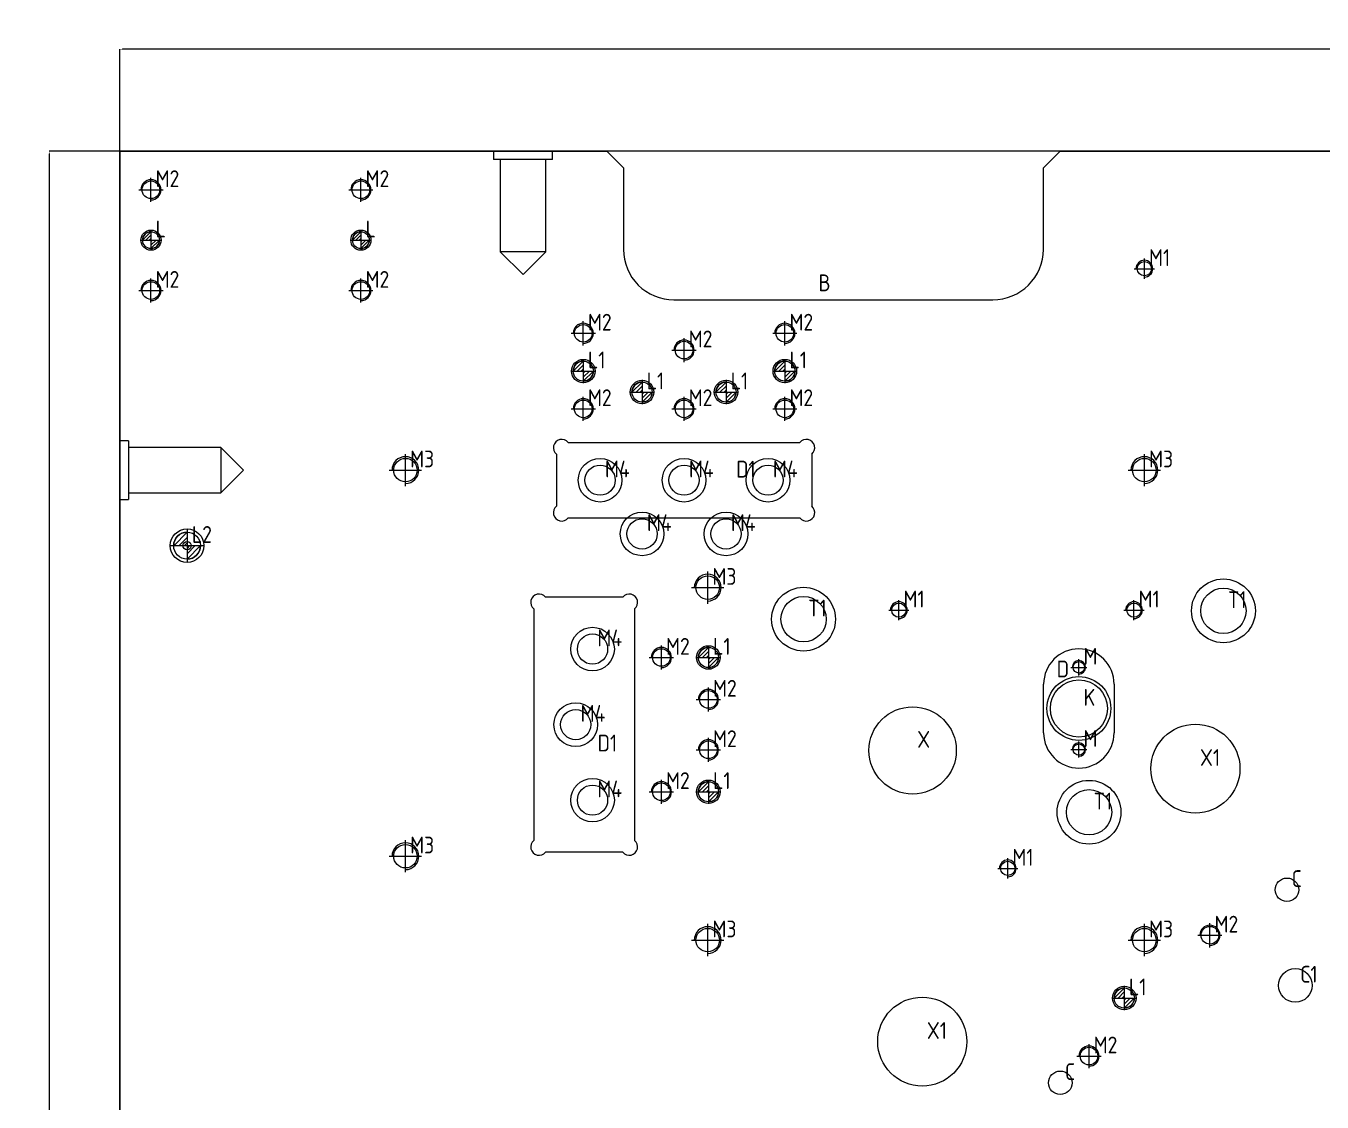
# Model space of a CAD drawing. Header units: millimetres. Extents: x 7217 to 10269, y 62146 to 63808.
# Drawn here: x 7217 to 7989, y 63031 to 63672 of the extents above; entities that cross this region are included whole.
import ezdxf

# ---------------------------------------------------------------- set-up
doc = ezdxf.new("R2010")
doc.units = ezdxf.units.MM
for name, pattern in [('CENTER', [0]), ('DASHDOT', [0]), ('DASHED', [0])]:
    doc.linetypes.add(name, pattern=pattern)
for name, color, linetype, lineweight in [('DIM', 4, 'Continuous', 20), ('UP', 60, 'Continuous', 20), ('UP_W', 1, 'Continuous', 20)]:
    doc.layers.add(name, color=color, linetype=linetype, lineweight=lineweight)
doc.styles.add('gbenor', font='gbenor.shx', dxfattribs={"bigfont": 'gbcbig.shx'})
doc.styles.add('TXT', font='txt.shx', dxfattribs={"width": 0.8, "bigfont": 'ctxt.shx'})
doc.dimstyles.new('零件', dxfattribs={"dimscale": 1.5, "dimtxt": 8, "dimasz": 1, "dimexe": 0, "dimexo": 0, "dimgap": 0, "dimtad": 1, "dimtxsty": 'TXT', "dimcen": 0, "dimclrd": 252, "dimclre": 252, "dimclrt": 4, "dimazin": 3, "dimtp": 0.001, "dimtm": 0.001, "dimtfac": 1, "dimtmove": 0, "dimatfit": 3, "dimlwd": 5, "dimlwe": 5})

# ---------------------------------------------------------------- blocks, each defined once
blk = doc.blocks.new('pg_hx_L0')
at = {"color": 230}
for p, q in [((-0.5, -0.003), (0, 0.497)), ((0, 0.6), (0, -0.6)), ((-0.6, 0), (0.6, 0)), ((-0.3, 0), (0, 0.3)), ((-0.1, 0), (0, 0.1)), ((0.5, 0.003), (0, -0.497)), ((0.1, 0), (0, -0.1)), ((0.3, 0), (0, -0.3))]:
    blk.add_line(p, q, dxfattribs=at)
for start, end in [(90, 180), (270, 0)]:
    blk.add_arc((0, 0), 0.5, start, end, dxfattribs=at)
blk = doc.blocks.new('pg_hx_LLL0')
blk.add_blockref('pg_hx_L0', (0, 0))
blk = doc.blocks.new('*D1123')
at = {"layer": 'Defpoints', "color": 0}
for p in [(7273.1, 63658.07), (7273.1, 63597.29), (8873.1, 63597.29)]:
    blk.add_point(p, dxfattribs=at)
at = {"layer": 'DIM', "color": 252, "lineweight": 5}
for p, q in [((7273.1, 63597.29), (7273.1, 63658.07)), ((8871.6, 63658.07), (7274.6, 63658.07)), ((8873.1, 63597.29), (8873.1, 63658.07))]:
    blk.add_line(p, q, dxfattribs=at)
at = {"layer": 'DIM', "color": 252}
for points in [[(7274.6, 63658.32), (7274.6, 63657.82), (7273.1, 63658.07)], [(8871.6, 63657.82), (8871.6, 63658.32), (8873.1, 63658.07)]]:
    blk.add_solid(points, dxfattribs=at)
at = {"layer": 'DIM', "color": 4, "lineweight": 5, "insert": (8073.1, 63664.07), "char_height": 12, "attachment_point": 5, "style": 'TXT'}
blk.add_mtext('1600', dxfattribs=at)
blk = doc.blocks.new('*D1124')
at = {"layer": 'Defpoints', "color": 0}
for p in [(7273.1, 63597.29), (7230.99, 62417.29), (7273.1, 62417.29)]:
    blk.add_point(p, dxfattribs=at)
at = {"layer": 'DIM', "color": 252, "lineweight": 5}
for p, q in [((7273.1, 63597.29), (7230.99, 63597.29)), ((7230.99, 63595.79), (7230.99, 62418.79)), ((7273.1, 62417.29), (7230.99, 62417.29))]:
    blk.add_line(p, q, dxfattribs=at)
at = {"layer": 'DIM', "color": 252}
for points in [[(7231.24, 63595.79), (7230.74, 63595.79), (7230.99, 63597.29)], [(7230.74, 62418.79), (7231.24, 62418.79), (7230.99, 62417.29)]]:
    blk.add_solid(points, dxfattribs=at)
at = {"layer": 'DIM', "color": 4, "lineweight": 5, "insert": (7224.99, 63007.29), "char_height": 12, "attachment_point": 5, "rotation": 90, "style": 'TXT'}
blk.add_mtext('1180', dxfattribs=at)

msp = doc.modelspace()

# ---------------------------------------------------------------- linework, layer by layer
at = {"layer": 'DIM', "color": 252, "linetype": 'DASHDOT', "lineweight": 5}
msp.add_lwpolyline([(7273.098, 63597.292), (7273.098, 62417.292), (8873.098, 62417.292), (8873.098, 63597.292)], close=True, dxfattribs=at)
at = {"layer": 'UP', "color": 135, "linetype": 'DASHED', "lineweight": 5, "ltscale": 1.687868}
for p, q in [((7495.598, 63597.292), (7495.598, 63592.292)), ((7530.598, 63592.292), (7530.598, 63597.292)), ((7530.598, 63592.292), (7495.598, 63592.292)), ((7278.098, 63424.79), (7273.098, 63424.79)), ((7278.098, 63424.79), (7278.098, 63389.79)), ((7273.098, 63389.79), (7278.098, 63389.79))]:
    msp.add_line(p, q, dxfattribs=at)
at = {"layer": 'UP', "color": 5, "linetype": 'DASHED', "lineweight": 5, "ltscale": 1.687868}
for p, q in [((7499.594, 63592.292), (7499.594, 63537.292)), ((7526.602, 63537.292), (7526.602, 63592.292)), ((7499.594, 63537.292), (7513.098, 63523.788)), ((7513.098, 63537.292), (7499.594, 63537.292)), ((7513.098, 63523.788), (7526.602, 63537.292)), ((7526.602, 63537.292), (7513.098, 63537.292)), ((7333.098, 63420.794), (7278.098, 63420.794)), ((7346.602, 63407.29), (7333.098, 63420.794)), ((7333.098, 63420.794), (7333.098, 63393.786)), ((7333.098, 63393.786), (7346.602, 63407.29)), ((7278.098, 63393.786), (7333.098, 63393.786))]:
    msp.add_line(p, q, dxfattribs=at)
at = {"layer": 'UP', "color": 2, "linetype": 'DASHED', "lineweight": 5, "ltscale": 1.687868}
for p, q in [((7540.036, 63423.792), (7677.958, 63423.792)), ((7532.997, 63416.753), (7532.997, 63385.831)), ((7684.997, 63416.753), (7684.997, 63385.831)), ((7540.036, 63378.792), (7677.958, 63378.792)), ((7540.036, 63378.792), (7540.036, 63378.792)), ((7677.958, 63378.792), (7677.958, 63378.792)), ((7519.497, 63324.628), (7519.497, 63186.706)), ((7572.459, 63331.667), (7526.536, 63331.667)), ((7579.497, 63324.628), (7579.497, 63186.706)), ((7823.098, 63250.733), (7823.098, 63279.792)), ((7865.098, 63279.812), (7865.098, 63250.792)), ((7572.459, 63179.667), (7526.536, 63179.667))]:
    msp.add_line(p, q, dxfattribs=at)
at = {"layer": 'UP', "color": 31, "linetype": 'DASHED', "lineweight": 5, "ltscale": 1.687868}
for p, q in [((7532.997, 63416.753), (7532.997, 63416.753)), ((7684.997, 63416.753), (7684.997, 63416.753)), ((7532.997, 63385.831), (7532.997, 63385.831)), ((7684.997, 63385.831), (7684.997, 63385.831))]:
    msp.add_line(p, q, dxfattribs=at)
at = {"layer": 'UP', "color": 135, "linetype": 'Continuous', "lineweight": 5}
msp.add_lwpolyline([(8160.448, 62422.292), (7985.448, 62422.292, 0.4142136), (7980.448, 62417.292), (7832.948, 62417.292), (7822.948, 62427.292), (7822.948, 62475.792, 0.4142136), (7792.948, 62505.792), (7602.948, 62505.792, 0.4142136), (7572.948, 62475.792), (7572.948, 62427.292), (7562.948, 62417.292), (7273.098, 62417.292), (7273.098, 63597.292), (7562.948, 63597.292), (7572.948, 63587.292), (7572.948, 63538.792, 0.4142136), (7602.948, 63508.792), (7792.948, 63508.792, 0.4142136), (7822.948, 63538.792), (7822.948, 63587.292), (7832.948, 63597.292), (8312.948, 63597.292)], format="xyb", dxfattribs=at)
at = {"layer": 'UP', "color": 30, "linetype": 'DASHED', "lineweight": 5, "ltscale": 1.687868}
for centre, radius in [((7291.577, 63574.292), 5.253), ((7416.577, 63574.292), 5.253), ((7883.098, 63527.292), 4.253), ((7291.577, 63514.292), 5.253), ((7416.577, 63514.292), 5.253), ((7548.997, 63488.792), 5.253), ((7668.997, 63488.792), 5.253), ((7608.997, 63478.792), 5.253), ((7548.997, 63443.792), 5.253), ((7608.997, 63443.792), 5.253), ((7668.997, 63443.792), 5.253), ((7736.898, 63323.871), 4.253), ((7876.898, 63323.871), 4.253), ((7595.497, 63295.667), 5.253), ((7844.098, 63289.792), 3.403), ((7623.497, 63270.667), 5.253), ((7745.098, 63240.292), 26.002), ((7623.497, 63240.667), 5.253), ((7844.098, 63240.792), 3.403), ((7595.497, 63215.667), 5.253), ((7801.749, 63170.027), 4.253), ((7922.101, 63130.168), 5.253), ((7850.122, 63058.189), 5.253)]:
    msp.add_circle(centre, radius, dxfattribs=at)
at = {"layer": 'UP', "color": 42, "linetype": 'Continuous', "lineweight": 5}
for centre, radius in [((7291.577, 63544.292), 6), ((7416.577, 63544.292), 6), ((7548.997, 63466.292), 7), ((7668.997, 63466.292), 7), ((7583.997, 63453.792), 7), ((7633.997, 63453.792), 7), ((7443.098, 63407.292), 7.003), ((7558.997, 63401.292), 13), ((7558.997, 63401.292), 9), ((7608.997, 63401.292), 13), ((7608.997, 63401.292), 9), ((7658.997, 63401.292), 13), ((7658.997, 63401.292), 9), ((7883.098, 63407.292), 7.003), ((7583.997, 63369.292), 13), ((7633.997, 63369.292), 13), ((7313.098, 63362.292), 10), ((7583.997, 63369.292), 9), ((7633.997, 63369.292), 9), ((7313.098, 63362.292), 2.5), ((7623.098, 63337.292), 7.003), ((7930.157, 63323.482), 19), ((7680.157, 63318.482), 19), ((7554.498, 63300.667), 13), ((7554.498, 63300.667), 9), ((7623.497, 63295.667), 7), ((7544.498, 63255.667), 13), ((7544.498, 63255.667), 9), ((7913.469, 63229.455), 26.502), ((7554.498, 63210.667), 13), ((7554.498, 63210.667), 9), ((7623.497, 63215.667), 7), ((7850.157, 63203.482), 19), ((7443.098, 63177.292), 7.003), ((7967.998, 63157.292), 7), ((7623.098, 63127.292), 7.003), ((7883.098, 63127.292), 7.003), ((7972.998, 63100.292), 10), ((7750.835, 63066.82), 26.502), ((7871.114, 63092.783), 7), ((7832.998, 63042.292), 7)]:
    msp.add_circle(centre, radius, dxfattribs=at)
at = {"layer": 'UP', "color": 2, "linetype": 'Continuous', "lineweight": 5}
for centre, radius in [((7930.157, 63323.482), 13.501), ((7680.157, 63318.482), 13.501), ((7844.098, 63265.292), 17), ((7850.157, 63203.482), 13.501)]:
    msp.add_circle(centre, radius, dxfattribs=at)
at = {"layer": 'UP', "color": 2, "linetype": 'DASHED', "lineweight": 5, "ltscale": 1.687868}
msp.add_circle((7844.098, 63265.292), 19, dxfattribs=at)
at = {"layer": 'UP', "color": 30, "linetype": 'DASHED', "lineweight": 5, "ltscale": 1.687868}
for centre, radius in [((7291.577, 63574.292), 6), ((7416.577, 63574.292), 6), ((7883.098, 63527.292), 5), ((7291.577, 63514.292), 6), ((7416.577, 63514.292), 6), ((7548.997, 63488.792), 6), ((7668.997, 63488.792), 6), ((7608.997, 63478.792), 6), ((7548.997, 63443.792), 6), ((7608.997, 63443.792), 6), ((7668.997, 63443.792), 6), ((7736.898, 63323.871), 5), ((7876.898, 63323.871), 5), ((7595.497, 63295.667), 6), ((7844.098, 63289.792), 4), ((7623.497, 63270.667), 6), ((7623.497, 63240.667), 6), ((7844.098, 63240.792), 4), ((7595.497, 63215.667), 6), ((7801.749, 63170.027), 5), ((7922.101, 63130.168), 6), ((7850.122, 63058.189), 6)]:
    msp.add_arc(centre, radius, 270, 180, dxfattribs=at)
at = {"layer": 'UP', "color": 2, "linetype": 'DASHED', "lineweight": 5, "ltscale": 1.687868}
for centre, radius, start, end in [((7536.179, 63420.61), 5, 39.523608, 230.476392), ((7681.815, 63420.61), 5, 309.523608, 140.476392), ((7536.179, 63381.974), 5, 129.523608, 320.476392), ((7681.815, 63381.974), 5, 219.523608, 50.476392), ((7522.679, 63328.485), 5, 39.523608, 230.476392), ((7576.316, 63328.485), 5, 309.523608, 140.476392), ((7844.098, 63279.792), 21, 0.055691, 179.999983), ((7844.098, 63250.792), 21, 180.159694, 359.999921), ((7522.679, 63182.849), 5, 129.523608, 320.476392), ((7576.316, 63182.849), 5, 219.523608, 50.476392)]:
    msp.add_arc(centre, radius, start, end, dxfattribs=at)
at = {"layer": 'UP', "color": 42, "linetype": 'Continuous', "lineweight": 5}
for centre in [(7443.098, 63407.292), (7883.098, 63407.292), (7623.098, 63337.292), (7443.098, 63177.292), (7623.098, 63127.292), (7883.098, 63127.292)]:
    msp.add_arc(centre, 8, 270, 180, dxfattribs=at)
at = {"layer": 'UP_W', "color": 1, "linetype": 'CENTER', "lineweight": 5, "ltscale": 1.687868}
for p, q in [((7291.577, 63567.092), (7291.577, 63581.492)), ((7416.577, 63567.092), (7416.577, 63581.492)), ((7284.377, 63574.292), (7298.777, 63574.292)), ((7409.377, 63574.292), (7423.777, 63574.292)), ((7883.098, 63521.292), (7883.098, 63533.292)), ((7877.098, 63527.292), (7889.098, 63527.292)), ((7291.577, 63507.092), (7291.577, 63521.492)), ((7416.577, 63507.092), (7416.577, 63521.492)), ((7284.377, 63514.292), (7298.777, 63514.292)), ((7409.377, 63514.292), (7423.777, 63514.292)), ((7548.997, 63481.592), (7548.997, 63495.992)), ((7668.997, 63481.592), (7668.997, 63495.992)), ((7541.797, 63488.792), (7556.197, 63488.792)), ((7661.797, 63488.792), (7676.197, 63488.792)), ((7608.997, 63471.592), (7608.997, 63485.992)), ((7601.797, 63478.792), (7616.197, 63478.792)), ((7548.997, 63436.592), (7548.997, 63450.992)), ((7608.997, 63436.592), (7608.997, 63450.992)), ((7668.997, 63436.592), (7668.997, 63450.992)), ((7541.797, 63443.792), (7556.197, 63443.792)), ((7601.797, 63443.792), (7616.197, 63443.792)), ((7661.797, 63443.792), (7676.197, 63443.792)), ((7443.098, 63397.692), (7443.098, 63416.892)), ((7883.098, 63397.692), (7883.098, 63416.892)), ((7433.498, 63407.292), (7452.698, 63407.292)), ((7873.498, 63407.292), (7892.698, 63407.292)), ((7623.098, 63327.692), (7623.098, 63346.892)), ((7613.498, 63337.292), (7632.698, 63337.292)), ((7736.898, 63317.871), (7736.898, 63329.871)), ((7876.898, 63317.871), (7876.898, 63329.871)), ((7730.898, 63323.871), (7742.898, 63323.871)), ((7870.898, 63323.871), (7882.898, 63323.871)), ((7595.497, 63288.467), (7595.497, 63302.867)), ((7588.297, 63295.667), (7602.697, 63295.667)), ((7844.098, 63284.992), (7844.098, 63294.592)), ((7839.298, 63289.792), (7848.898, 63289.792)), ((7616.297, 63270.667), (7630.697, 63270.667)), ((7623.497, 63263.467), (7623.497, 63277.867)), ((7623.497, 63233.467), (7623.497, 63247.867)), ((7616.297, 63240.667), (7630.697, 63240.667)), ((7839.298, 63240.792), (7848.898, 63240.792)), ((7844.098, 63235.992), (7844.098, 63245.592)), ((7595.497, 63208.467), (7595.497, 63222.867)), ((7588.297, 63215.667), (7602.697, 63215.667)), ((7443.098, 63167.692), (7443.098, 63186.892)), ((7433.498, 63177.292), (7452.698, 63177.292)), ((7801.749, 63164.027), (7801.749, 63176.027)), ((7795.749, 63170.027), (7807.749, 63170.027)), ((7623.098, 63117.692), (7623.098, 63136.892)), ((7883.098, 63117.692), (7883.098, 63136.892)), ((7922.101, 63122.968), (7922.101, 63137.368)), ((7613.498, 63127.292), (7632.698, 63127.292)), ((7873.498, 63127.292), (7892.698, 63127.292)), ((7914.901, 63130.168), (7929.301, 63130.168)), ((7850.122, 63050.989), (7850.122, 63065.389)), ((7842.922, 63058.189), (7857.322, 63058.189))]:
    msp.add_line(p, q, dxfattribs=at)
at = {"layer": 'UP_W', "color": 1, "linetype": 'Continuous', "lineweight": 5}
for centre, radius in [((7291.577, 63544.292), 5), ((7416.577, 63544.292), 5), ((7548.997, 63466.292), 6), ((7668.997, 63466.292), 6), ((7583.997, 63453.792), 6), ((7633.997, 63453.792), 6), ((7313.098, 63362.292), 8), ((7623.497, 63295.667), 6), ((7623.497, 63215.667), 6), ((7871.114, 63092.783), 6)]:
    msp.add_circle(centre, radius, dxfattribs=at)

# ---------------------------------------------------------------- block references
at = {"layer": 'UP', "lineweight": 5, "ltscale": 1.687868}
for p, xscale, yscale, zscale in [((7291.577, 63544.292), 10, 10, 10), ((7416.577, 63544.292), 10, 10, 10), ((7548.997, 63466.292), 12, 12, 12), ((7668.997, 63466.292), 12, 12, 12), ((7583.997, 63453.792), 12, 12, 12), ((7633.997, 63453.792), 12, 12, 12), ((7313.098, 63362.292), 16, 16, 16), ((7623.497, 63295.667), 12, 12, 12), ((7623.497, 63215.667), 12, 12, 12), ((7871.114, 63092.783), 12, 12, 12)]:
    msp.add_blockref('pg_hx_LLL0', p, dxfattribs=dict(at, xscale=xscale, yscale=yscale, zscale=zscale))

# ---------------------------------------------------------------- texts
at = {"layer": 'DIM', "color": 4, "lineweight": 5, "style": 'gbenor'}
for s, p in [('M2', (7294.338, 63575.923)), ('M2', (7419.338, 63575.923)), ('L', (7294.338, 63545.923)), ('L', (7419.338, 63545.923)), ('M1', (7885.838, 63528.913)), ('M2', (7294.338, 63515.923)), ('M2', (7419.338, 63515.923)), ('B', (7689.005, 63513.873)), ('M2', (7551.757, 63490.423)), ('M2', (7671.757, 63490.423)), ('M2', (7611.757, 63480.423)), ('L1', (7551.777, 63467.933)), ('L1', (7671.777, 63467.933)), ('L1', (7586.777, 63455.433)), ('L1', (7636.777, 63455.433)), ('M2', (7551.757, 63445.423)), ('M2', (7611.757, 63445.423)), ('M2', (7671.757, 63445.423)), ('M3', (7445.898, 63408.943)), ('M3', (7885.898, 63408.943)), ('M4', (7561.897, 63402.993)), ('M4', (7611.897, 63402.993)), ('D1', (7640.016, 63402.863)), ('M4', (7661.897, 63402.993)), ('M4', (7586.897, 63370.993)), ('M4', (7636.897, 63370.993)), ('L2', (7315.938, 63363.963)), ('M3', (7625.898, 63338.943)), ('M1', (7739.638, 63325.493)), ('M1', (7879.638, 63325.493)), ('T1', (7932.902, 63325.106)), ('T1', (7682.902, 63320.106)), ('M4', (7557.398, 63302.368)), ('M2', (7598.258, 63297.298)), ('L1', (7626.278, 63297.308)), ('D', (7830.913, 63283.819)), ('M', (7846.818, 63291.403)), ('M2', (7626.258, 63272.298)), ('K', (7846.843, 63266.916)), ('M4', (7547.398, 63257.368)), ('D1', (7557.517, 63239.688)), ('M2', (7626.258, 63242.298)), ('X', (7747.843, 63241.916)), ('M', (7846.818, 63242.403)), ('X1', (7916.215, 63231.079)), ('M2', (7598.258, 63217.298)), ('L1', (7626.278, 63217.308)), ('M4', (7557.398, 63212.368)), ('T1', (7852.902, 63205.106)), ('M3', (7445.898, 63178.943)), ('M1', (7804.489, 63171.648)), ('C', (7970.778, 63158.933)), ('M2', (7924.861, 63131.799)), ('M3', (7625.898, 63128.943)), ('M3', (7885.898, 63128.943)), ('C1', (7975.838, 63101.963)), ('L1', (7873.894, 63094.424)), ('X1', (7753.58, 63068.444)), ('M2', (7852.882, 63059.82)), ('C', (7835.778, 63043.933))]:
    msp.add_text(s, height=10, dxfattribs=at).set_placement(p)

# ---------------------------------------------------------------- dimensions: what is measured, and where the dimension line sits
at = {"layer": 'DIM', "lineweight": 5}
dim = msp.add_linear_dim(base=(7273.098, 63658.066), p1=(8873.098, 63597.292), p2=(7273.098, 63597.292), dimstyle='零件', dxfattribs=at)
dim.commit()
dim.dimension.update_dxf_attribs({"geometry": '*D1123', "text_midpoint": (8073.098, 63664.066)})
dim = msp.add_linear_dim(base=(7230.992, 62417.292), p1=(7273.098, 63597.292), p2=(7273.098, 62417.292), angle=90, dimstyle='零件', dxfattribs=at)
dim.commit()
dim.dimension.update_dxf_attribs({"geometry": '*D1124', "text_midpoint": (7224.992, 63007.292)})

doc.saveas('drawing.dxf')
